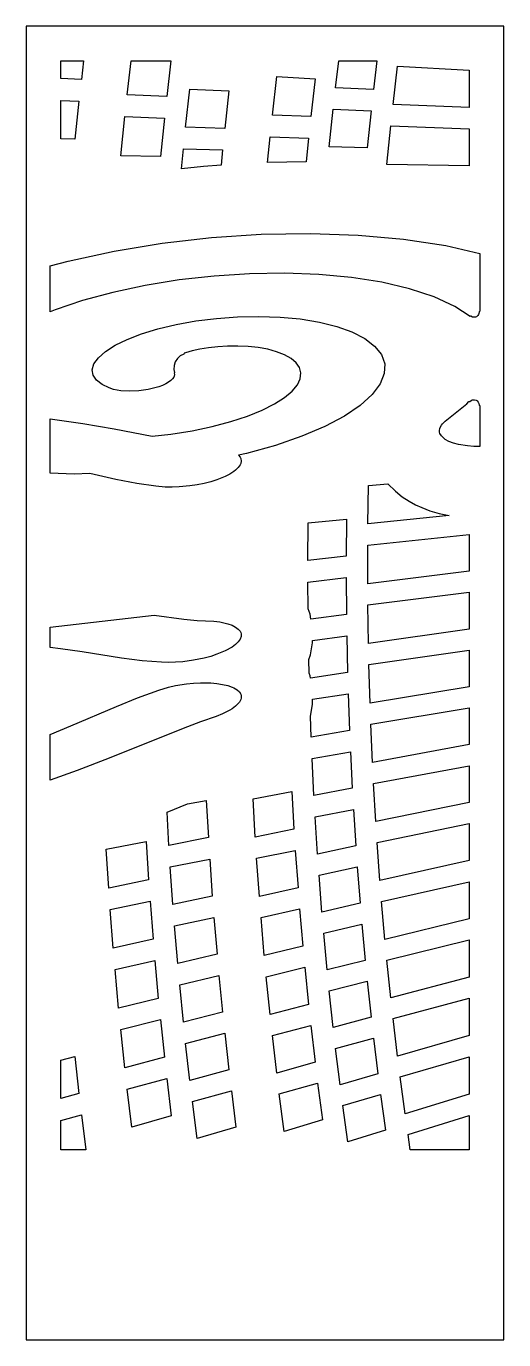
# Model space of a CAD drawing. Extents: x 0 to 400, y 0 to 1100.
import ezdxf

# ---------------------------------------------------------------- set-up
doc = ezdxf.new("R2010")
doc.units = 0
doc.layers.add('CUT', color=1, linetype='CONTINUOUS')
doc.layers.add('OUTLINE', color=7, linetype='CONTINUOUS')

msp = doc.modelspace()

# ---------------------------------------------------------------- linework, layer by layer
at = {"layer": 'CUT'}
for points in [[(29, 1056.28), (29, 1071), (48.02, 1071), (46.18, 1055.52)], [(121.18, 1071), (117.71, 1041.3), (84.57, 1042.62), (87.89, 1071)], [(293.73, 1071), (290.9, 1046.96), (259.12, 1048.39), (261.79, 1071)], [(209.81, 1057.81), (241.95, 1056.11), (238.37, 1024.35), (206.17, 1025.47)], [(371, 1031.87), (307.35, 1034.43), (311.06, 1066.65), (371, 1063.13)], [(137.02, 1047.45), (169.72, 1045.9), (166.28, 1014.51), (133.5, 1015.5)], [(29, 1005.68), (29, 1037.81), (44.09, 1037.18), (40.67, 1005.38)], [(115.7, 1023.1), (112.36, 990.81), (79.14, 991.5), (82.55, 1024.35)], [(257.12, 1030.5), (288.91, 1029.14), (285.67, 998.22), (253.81, 999.02)], [(371, 983.01), (302.17, 984.36), (305.42, 1016.64), (371, 1014.15)], [(202.11, 985.89), (204.27, 1007.46), (236.49, 1006.4), (234.49, 986.46)], [(164.42, 996.41), (163.17, 983.68), (148.37, 982.63), (129.98, 980.52), (131.63, 997.33)], [(378.4, 857.88), (377.79, 857.26), (377.07, 856.79), (376.28, 856.46), (375.43, 856.29), (374.57, 856.29), (373.71, 856.47), (372.37, 857.08), (372.14, 857.08), (371.77, 856.82), (359.13, 865.29), (341.74, 873.41), (321.18, 880.24), (297.91, 885.69), (272.35, 889.7), (244.99, 892.21), (216.36, 893.23), (186.96, 892.75), (157.35, 890.83), (128.05, 887.51), (99.6, 882.9), (72.51, 877.11), (47.24, 870.26), (24.22, 862.52), (20, 860.77), (20, 899.24), (35.04, 903.36), (73.57, 911.68), (113.86, 918.28), (155.2, 923.02), (196.83, 925.79), (238, 926.51), (277.97, 925.16), (316.01, 921.74), (351.45, 916.28), (380, 909.69), (380, 861.27), (379.59, 861.11), (379.45, 860.92), (379.2, 859.39), (378.88, 858.59)], [(291.86, 832.23), (297.5, 825.12), (300.26, 817.37), (299.96, 809.09), (296.49, 800.41), (289.75, 791.49), (279.74, 782.49), (266.52, 773.57), (250.17, 764.9), (230.87, 756.66), (208.85, 749.02), (184.39, 742.17), (177.86, 740.71), (179.2, 739), (179.69, 737.99), (180.08, 735.88), (179.69, 733.69), (179.2, 732.58), (177.66, 730.35), (175.37, 728.12), (173.95, 727.02), (170.62, 724.89), (166.68, 722.86), (159.72, 720.09), (154.51, 718.47), (148.95, 717.06), (143.14, 715.9), (137.15, 714.99), (128.09, 714.15), (122.15, 713.96), (116.41, 714.06), (108.64, 714.72), (92.71, 717.07), (75.04, 720.51), (53.16, 725.32), (40.03, 725.02), (20, 725.6), (20, 771.21), (47.26, 767.34), (73.61, 762.89), (105.57, 756.73), (120.99, 758.42), (138.96, 761.27), (155.83, 764.82), (171.36, 768.95), (185.33, 773.56), (197.56, 778.52), (207.91, 783.74), (216.32, 789.08), (222.72, 794.45), (227.12, 799.73), (229.57, 804.83), (230.14, 809.66), (228.94, 814.14), (226.11, 818.21), (221.83, 821.81), (216.28, 824.9), (209.68, 827.45), (202.25, 829.45), (194.21, 830.9), (185.79, 831.82), (177.23, 832.22), (168.72, 832.15), (160.48, 831.65), (152.68, 830.78), (145.47, 829.59), (138.98, 828.17), (133.31, 826.57), (132.33, 826.22), (132.33, 825.82), (132.04, 825.49), (129.06, 823.98), (126.63, 821.79), (124.87, 819.03), (123.88, 815.91), (123.73, 812.64), (124.3, 809.94), (124.21, 809.71), (123.98, 809.52), (124.21, 808.25), (123.96, 806.84), (123.65, 806.12), (122.63, 804.68), (121.14, 803.26), (119.2, 801.87), (116.82, 800.54), (114.06, 799.29), (110.96, 798.15), (107.57, 797.14), (102.09, 795.88), (94.33, 794.79), (86.56, 794.42), (79.31, 794.81), (76.04, 795.28), (73.08, 795.92), (69.32, 797.2), (63.54, 799.95), (58.82, 803.6), (56.02, 807.78), (55.3, 812.38), (56.74, 817.31), (60.41, 822.44), (66.3, 827.64), (74.37, 832.79), (84.51, 837.75), (96.57, 842.39), (110.35, 846.59), (125.59, 850.22), (142.01, 853.17), (159.27, 855.34), (177.04, 856.66), (194.94, 857.05), (212.57, 856.46), (229.57, 854.87), (245.53, 852.26), (260.08, 848.65), (272.87, 844.07), (283.56, 838.57)], [(379.78, 782.33), (380, 782.29), (380, 748.08), (375.08, 748.2), (369.6, 748.63), (362.14, 749.83), (357.8, 750.98), (354.07, 752.39), (350.99, 754.03), (349.73, 754.93), (347.75, 756.87), (346.55, 758.96), (346.25, 760.06), (346.15, 761.18), (346.55, 763.48), (347.75, 765.81), (348.64, 766.98), (350.99, 769.31), (369.08, 783.78), (370.88, 785.78), (371.29, 785.63), (371.51, 785.68), (372.7, 786.64), (373.46, 787.01), (374.28, 787.23), (375.55, 787.25), (376.77, 786.92), (377.51, 786.51), (377.84, 786.24), (378.69, 785.29), (379.22, 784.14), (379.45, 782.64)], [(286.2, 683.21), (286.67, 715.54), (303.02, 716.92), (309.19, 710.68), (314.96, 706.04), (320.74, 702.22), (326.07, 699.3), (331.28, 696.89), (338.2, 694.28), (345.82, 692.05), (354.42, 690.22)], [(236.15, 684.01), (268.29, 687.08), (268.08, 656.12), (235.93, 652.49)], [(371, 643.57), (286.08, 633.12), (286.08, 665.4), (371, 674.31)], [(268.08, 638.28), (268.29, 607.38), (238.48, 603.42), (237.71, 607.59), (236.06, 612.19), (235.93, 634.58)], [(371, 595.21), (286.67, 583.11), (286.2, 615.33), (371, 625.96)], [(179.98, 591.23), (179.98, 589.07), (179.2, 586.84), (177.66, 584.58), (175.37, 582.32), (172.37, 580.09), (166.68, 576.9), (159.72, 574.01), (154.51, 572.3), (148.95, 570.8), (140.16, 568.99), (131.1, 567.79), (125.1, 567.34), (119.25, 567.19), (113.34, 567.35), (97.2, 568.54), (79.78, 570.75), (46.76, 576.03), (28.75, 578.67), (20, 579.7), (20, 596.63), (107.18, 606.8), (131.97, 603.48), (143.3, 602.34), (157.17, 601.71), (162.16, 601.1), (166.68, 600.21), (168.73, 599.66), (172.37, 598.39), (175.37, 596.88), (177.66, 595.16), (179.2, 593.27), (179.69, 592.26)], [(239.74, 583.69), (239.84, 585.7), (268.54, 589.57), (269.19, 558.73), (238.06, 553.98), (237.7, 555.9), (236.96, 558.12), (236.7, 569.74), (237.98, 573.68)], [(371, 546.82), (288, 533.22), (287.06, 565.36), (371, 577.59)], [(158.99, 521.91), (145.83, 517.45), (131.39, 511.95), (69.53, 487.07), (42.71, 476.8), (20, 468.6), (20, 506.94), (37.36, 514.18), (75.49, 530.42), (93.29, 537.65), (110.96, 544.12), (119.25, 546.49), (125.1, 547.77), (134.13, 549.21), (140.16, 549.82), (146.07, 550.13), (154.51, 550.04), (159.72, 549.6), (164.48, 548.88), (168.73, 547.88), (172.37, 546.63), (173.95, 545.91), (176.6, 544.31), (178.52, 542.52), (179.69, 540.55), (179.98, 539.52), (179.98, 537.36), (179.69, 536.26), (178.52, 534), (177.66, 532.86), (175.37, 530.58), (172.37, 528.33), (170.62, 527.24), (164.48, 524.1)], [(270.78, 510.19), (238.68, 504.67), (238.03, 522.24), (239.74, 531.99), (239.84, 536.35), (269.69, 540.96)], [(371, 498.38), (290.04, 483.47), (288.64, 515.52), (371, 529.19)], [(271.53, 492.47), (273.05, 461.8), (240.99, 455.65), (239.44, 486.88)], [(371, 449.87), (292.81, 433.87), (290.94, 465.82), (371, 480.74)], [(117.99, 441.81), (135.03, 448.74), (150.83, 451.61), (152.56, 420.49), (119.56, 413.94)], [(222.47, 459.04), (224.27, 427.54), (191.84, 421.01), (190.01, 453.06)], [(241.99, 437.92), (274.05, 444.13), (276, 413.56), (243.98, 406.79)], [(371, 401.28), (296.3, 384.46), (293.97, 416.29), (371, 432.22)], [(67.05, 410.8), (100.47, 417.19), (102.48, 385.26), (69.1, 378.31)], [(192.99, 403.2), (225.41, 409.81), (227.65, 378.43), (195.27, 371.26)], [(153.67, 402.59), (155.84, 371.58), (122.9, 364.41), (120.69, 395.97)], [(277.25, 395.96), (279.62, 365.51), (247.67, 358.12), (245.24, 389.13)], [(371, 352.57), (300.5, 335.26), (297.71, 366.95), (371, 383.6)], [(70.38, 360.27), (103.74, 367.29), (106.2, 335.48), (72.88, 327.9)], [(157.2, 353.75), (159.79, 322.87), (126.92, 315.07), (124.27, 346.51)], [(196.68, 353.52), (229.04, 360.75), (231.72, 329.5), (199.42, 321.71)], [(249.18, 340.52), (281.12, 347.98), (283.93, 317.65), (252.05, 309.65)], [(371, 303.74), (305.42, 286.29), (302.17, 317.82), (371, 334.88)], [(107.71, 317.58), (110.6, 285.9), (77.37, 277.71), (74.4, 309.93)], [(201.07, 304.05), (233.36, 311.91), (236.49, 280.8), (204.27, 272.39)], [(161.41, 305.11), (164.42, 274.36), (131.63, 265.95), (128.55, 297.25)], [(285.67, 300.2), (288.91, 270.02), (257.12, 261.41), (253.81, 292.13)], [(311.06, 237.57), (307.35, 268.94), (371, 286.02), (371, 254.75)], [(79.14, 259.81), (112.36, 268.08), (115.7, 236.55), (82.55, 227.74)], [(166.28, 256.68), (169.72, 226.07), (137.02, 217.07), (133.5, 248.21)], [(206.17, 254.81), (238.37, 263.29), (241.95, 232.33), (209.81, 223.31)], [(259.12, 243.98), (290.9, 252.66), (294.56, 222.63), (262.86, 213.42)], [(29, 202.06), (29, 234.2), (40.67, 237.16), (44.09, 206.14)], [(371, 205.6), (317.4, 189.12), (313.23, 220.31), (371, 237)], [(117.71, 218.81), (121.49, 187.44), (88.43, 178.02), (84.57, 209.93)], [(211.97, 205.83), (244.08, 214.91), (248.08, 184.13), (216.06, 174.49)], [(139.14, 199.41), (171.83, 208.49), (175.69, 178.04), (143.09, 168.43)], [(296.79, 205.36), (300.87, 175.51), (269.28, 165.69), (265.12, 196.08)], [(46.18, 188.27), (49.82, 159), (29, 159), (29, 183.59)], [(371, 159), (321.72, 159), (319.82, 171.97), (371, 187.81)]]:
    msp.add_lwpolyline(points, close=True, dxfattribs=at)
at = {"layer": 'OUTLINE'}
msp.add_lwpolyline([(0, 0), (400, 0), (400, 1100), (0, 1100)], close=True, dxfattribs=at)

doc.saveas('drawing.dxf')
